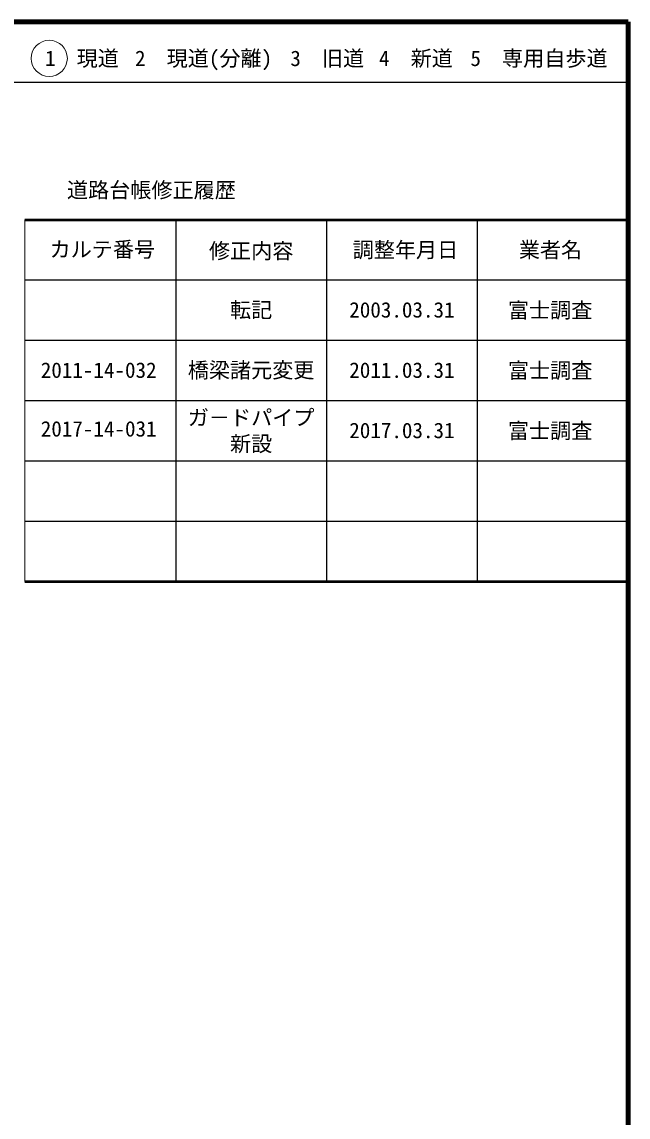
# Model space of a CAD drawing. Units: millimetres, scale not verified. Extents: x 52259 to 692259, y 20000 to 380000.
# Drawn here: x 591759 to 692259, y 198357 to 380000 of the extents above; entities that cross this region are included whole.
import ezdxf
from ezdxf.enums import TextEntityAlignment as Align

# ---------------------------------------------------------------- set-up
doc = ezdxf.new("R2010")
doc.units = ezdxf.units.MM
doc.header["$LTSCALE"] = 1000
for name, color, linetype, lineweight in [('M-BGD', 7, 'Continuous', 25), ('M-TTL', 2, 'Continuous', 140), ('M-TTL-FRAM', 2, 'Continuous', 50), ('M-TTL-LINE', 7, 'Continuous', 25)]:
    doc.layers.add(name, color=color, linetype=linetype, lineweight=lineweight)
doc.layers.add('M-TTL-TXT', color=7, linetype='Continuous')
doc.styles.add('ＭＳ ゴシック', font='')
doc.styles.get('ＭＳ ゴシック').set_extended_font_data('MS Gothic')

msp = doc.modelspace()

# ---------------------------------------------------------------- linework, layer by layer
at = {"layer": 'M-TTL'}
for p, q in [((692259, 380000), (52259, 380000)), ((692259, 20000), (692259, 380000))]:
    msp.add_line(p, q, dxfattribs=at)
at = {"layer": 'M-TTL-FRAM', "lineweight": 13}
msp.add_line((592259, 347197), (592259, 287197), dxfattribs=at)
at = {"layer": 'M-TTL-FRAM'}
for p, q in [((592259, 347197), (692259, 347197)), ((592259, 287197), (692259, 287197))]:
    msp.add_line(p, q, dxfattribs=at)
at = {"layer": 'M-TTL-LINE'}
for p, q in [((52259, 370000), (692259, 370000)), ((617259, 347197), (617259, 287197)), ((642259, 347197), (642259, 287197)), ((667259, 347197), (667259, 287197)), ((592259, 337197), (692259, 337197)), ((592259, 327197), (692259, 327197)), ((592259, 317197), (692259, 317197)), ((592259, 307197), (692259, 307197)), ((592259, 297197), (692259, 297197))]:
    msp.add_line(p, q, dxfattribs=at)
at = {"layer": 'M-TTL-LINE', "lineweight": 13}
msp.add_circle((596290, 373958), 3000, dxfattribs=at)

# ---------------------------------------------------------------- texts
at = {"layer": 'M-BGD', "style": 'ＭＳ ゴシック'}
for s, p in [('2017.03.31', (654759, 312245)), ('富士調査', (679336, 312189))]:
    msp.add_text(s, height=2566, dxfattribs=at).set_placement(p, align=Align.MIDDLE_CENTER)
at = {"layer": 'M-TTL-TXT', "style": 'ＭＳ ゴシック'}
for s, p in [('1\u3000現道', (601707, 373958)), ('2\u3000現道(分離)', (621878, 373958)), ('3\u3000旧道', (642380, 373958)), ('4\u3000新道', (657083, 373958)), ('5\u3000専用自歩道', (677487, 373958)), ('道路台帳修正履歴', (613227, 352113)), ('カルテ番号', (605098, 342277)), ('修正内容', (629768, 342023)), ('調整年月日', (655348, 342197)), ('業者名', (679393, 342197)), ('転記', (629759, 332245)), ('2003.03.31', (654759, 332245)), ('富士調査', (679336, 332189)), ('2011-14-032', (604487, 322245)), ('橋梁諸元変更', (629759, 322245)), ('2011.03.31', (654759, 322245)), ('富士調査', (679336, 322189)), ('ガ－ドパイプ', (629759, 314375)), ('2017-14-031', (604487, 312510)), ('新設', (629759, 310031))]:
    msp.add_text(s, height=2566, dxfattribs=at).set_placement(p, align=Align.MIDDLE_CENTER)

doc.saveas('drawing.dxf')
